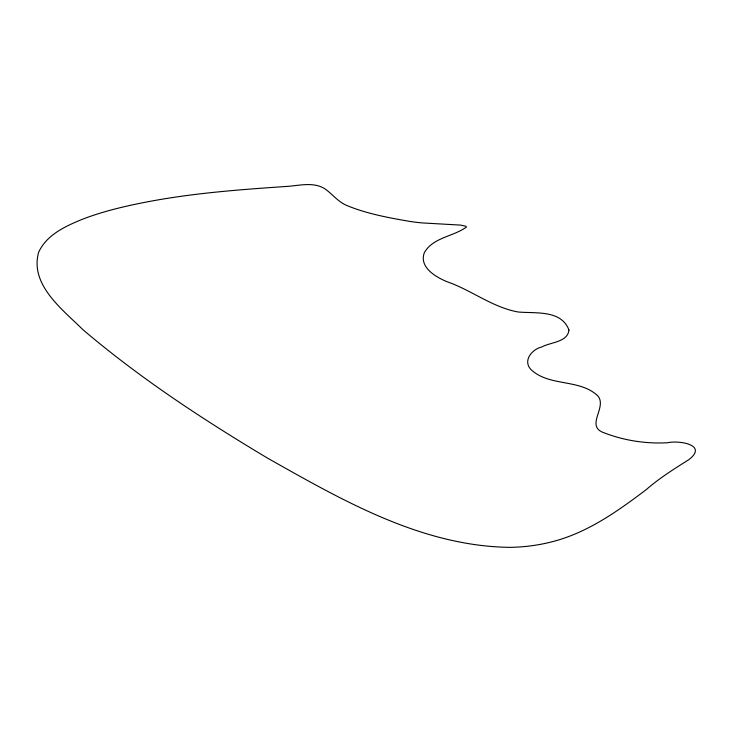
<?xml version="1.0" encoding="UTF-8"?>
<svg xmlns="http://www.w3.org/2000/svg" width="732" height="732" viewBox="0 0 732 732"><rect width="100%" height="100%" fill="white"/><g stroke="black" fill="none" stroke-linecap="round" stroke-linejoin="round"><path stroke-width="1.1" d="M568.965 330.031C567.639 342.42 550.546 342.054 541.772 346.995C532.31 349.118 522.712 360.226 530.618 369.184C548.726 387.008 579.607 378.426 597.879 395.939C607.551 407.523 584.429 426.39 604.467 432.951C624.488 440.637 646.182 443.931 667.593 442.75C678.738 440.179 708.603 444.653 688.711 459.742C674.117 468.938 659.468 478.097 646.42 489.488C617.808 511.119 587.695 532.64 552.431 541.671A109.891 63.446 0 0 1 518.732 547.014A107.668 62.165 0 0 1 509.984 547.353C421.705 546.264 342.594 500.423 267.793 458.269C203.386 419.775 140.27 378.444 83.027 329.775C62.76 309.673 29.591 284.931 38.595 252.375C46.628 234.624 65.862 225.996 82.908 219.069C103.422 211.228 124.87 206.186 146.391 202.041C193.321 192.974 241.057 189.551 288.655 186.294C300.532 185.269 313.863 181.966 324.697 188.673C332.2 193.843 337.8 201.593 346.346 205.289C366.567 213.762 388.399 217.697 409.911 221.439A147.132 84.949 0 0 0 422.364 222.931L460.455 225.09L465.717 226.17L466.476 226.984C453.556 236.665 433.042 237.25 424.331 252.686C418.85 267.29 435.915 277.172 447.161 281.765C471.564 290.229 492.572 307.449 518.283 312.006C535.668 313.57 561.316 309.682 568.965 330.031"/></g></svg>
